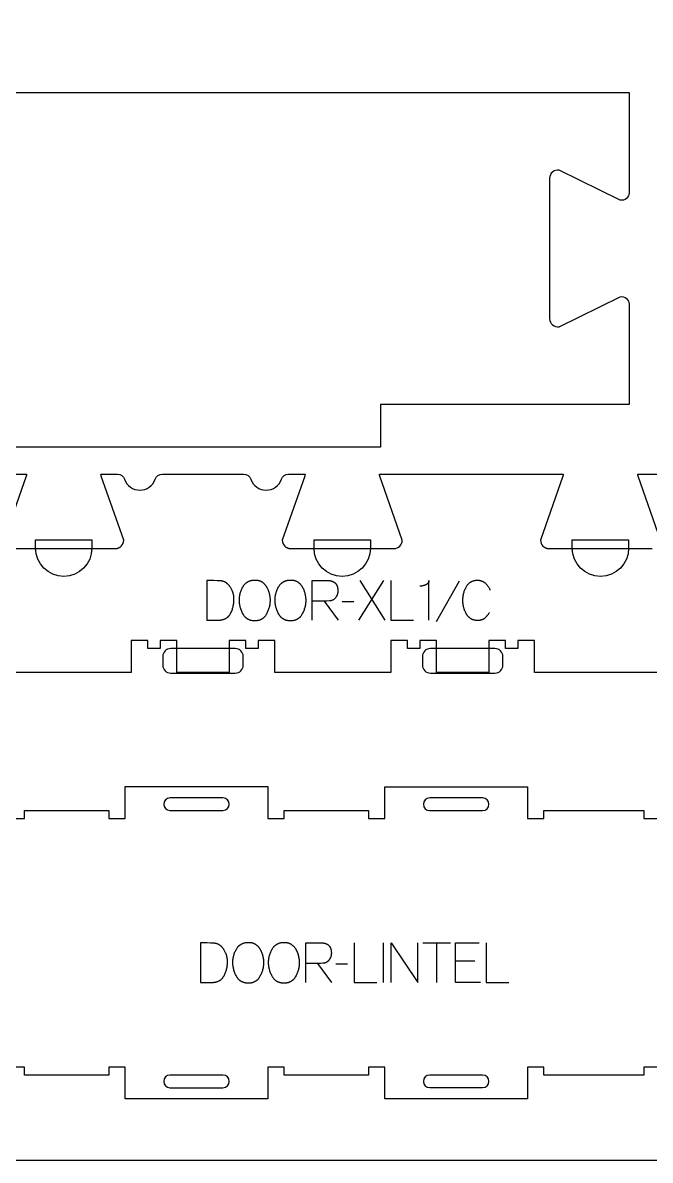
# Model space of a CAD drawing. Extents: x 0 to 4485, y 0 to 8771.
# Drawn here: x 2058 to 2531, y 3763 to 4621 of the extents above; entities that cross this region are included whole.
import ezdxf

# ---------------------------------------------------------------- set-up
doc = ezdxf.new("R2010")
doc.units = 0
for name, color, linetype in [('0_SHEET_SPRUCEPLY_2440X122', 1, 'CONTINUOUS'), ('1_ANYTOOL_1MMDEEP_LABELS_S', 2, 'CONTINUOUS'), ('3_ANYTOOL_CUTTHROUGH_INSID', 4, 'CONTINUOUS'), ('4_ANYTOOL_CUTTHROUGH_OUTSI', 5, 'CONTINUOUS'), ('5_ANYTOOL_HALF_MILL_9MM_IN', 3, 'CONTINUOUS')]:
    doc.layers.add(name, color=color, linetype=linetype)

msp = doc.modelspace()

# ---------------------------------------------------------------- linework, layer by layer
at = {"layer": '0_SHEET_SPRUCEPLY_2440X122'}
msp.add_lwpolyline([(371.7, 4982.59), (371.7, 3762.59), (2811.7, 3762.59), (2811.7, 4982.59)], close=True, dxfattribs=at)
at = {"layer": '1_ANYTOOL_1MMDEEP_LABELS_S', "color": 2}
for points in [[(2196.75, 4199.88), (2196.75, 4169.88), (2205.28, 4169.97), (2205.69, 4169.98), (2206.1, 4170), (2206.49, 4170.03), (2206.88, 4170.07), (2207.26, 4170.12), (2207.63, 4170.17), (2207.99, 4170.24), (2208.35, 4170.32), (2208.7, 4170.4), (2209.04, 4170.5), (2209.37, 4170.6), (2209.7, 4170.72), (2210.01, 4170.84), (2210.17, 4170.9), (2210.32, 4170.97), (2210.47, 4171.04), (2210.62, 4171.12), (2210.77, 4171.19), (2210.92, 4171.27), (2211.06, 4171.35), (2211.2, 4171.43), (2211.34, 4171.51), (2211.48, 4171.6), (2211.62, 4171.69), (2211.75, 4171.78), (2211.88, 4171.87), (2212.01, 4171.97), (2212.14, 4172.07), (2212.26, 4172.17), (2212.39, 4172.27), (2212.51, 4172.38), (2212.63, 4172.49), (2212.75, 4172.6), (2212.86, 4172.71), (2212.98, 4172.82), (2213.09, 4172.94), (2213.2, 4173.06), (2213.31, 4173.18), (2213.42, 4173.31), (2213.52, 4173.43), (2213.62, 4173.56), (2213.72, 4173.69), (2213.82, 4173.83), (2213.92, 4173.96), (2214.01, 4174.1), (2214.2, 4174.39), (2214.37, 4174.68), (2214.54, 4174.98), (2214.85, 4175.6), (2215.15, 4176.23), (2215.43, 4176.86), (2215.68, 4177.49), (2215.92, 4178.14), (2216.13, 4178.78), (2216.33, 4179.44), (2216.5, 4180.1), (2216.65, 4180.76), (2216.78, 4181.43), (2216.9, 4182.11), (2216.99, 4182.79), (2217.06, 4183.47), (2217.11, 4184.17), (2217.14, 4184.87), (2217.15, 4185.57), (2217.14, 4186.17), (2217.11, 4186.76), (2217.06, 4187.34), (2217, 4187.92), (2216.91, 4188.5), (2216.86, 4188.78), (2216.8, 4189.06), (2216.74, 4189.34), (2216.68, 4189.62), (2216.61, 4189.9), (2216.53, 4190.18), (2216.45, 4190.45), (2216.37, 4190.73), (2216.28, 4191), (2216.18, 4191.27), (2216.08, 4191.54), (2215.98, 4191.81), (2215.87, 4192.07), (2215.75, 4192.34), (2215.51, 4192.86), (2215.25, 4193.38), (2214.97, 4193.89), (2214.67, 4194.4), (2214.47, 4194.71), (2214.27, 4195), (2214.07, 4195.29), (2213.87, 4195.57), (2213.66, 4195.84), (2213.45, 4196.1), (2213.23, 4196.35), (2213.02, 4196.59), (2212.79, 4196.82), (2212.57, 4197.04), (2212.34, 4197.26), (2212.11, 4197.46), (2211.87, 4197.66), (2211.63, 4197.84), (2211.39, 4198.02), (2211.15, 4198.19), (2210.9, 4198.34), (2210.65, 4198.49), (2210.39, 4198.63), (2210.13, 4198.76), (2209.87, 4198.88), (2209.6, 4199), (2209.33, 4199.1), (2209.06, 4199.19), (2208.79, 4199.28), (2208.51, 4199.35), (2208.22, 4199.42), (2207.94, 4199.47), (2207.65, 4199.52), (2207.36, 4199.56), (2207.06, 4199.59), (2206.76, 4199.61), (2204.33, 4199.71), (2201.85, 4199.79), (2199.32, 4199.85)], [(2233.22, 4200.23), (2233.6, 4200.22), (2233.96, 4200.2), (2234.32, 4200.18), (2234.67, 4200.14), (2234.84, 4200.11), (2235.01, 4200.08), (2235.18, 4200.05), (2235.35, 4200.02), (2235.51, 4199.98), (2235.68, 4199.94), (2235.84, 4199.9), (2236, 4199.86), (2236.16, 4199.81), (2236.31, 4199.76), (2236.47, 4199.71), (2236.62, 4199.65), (2236.77, 4199.59), (2236.92, 4199.53), (2237.07, 4199.46), (2237.22, 4199.4), (2237.36, 4199.33), (2237.5, 4199.25), (2237.65, 4199.18), (2237.78, 4199.1), (2237.92, 4199.01), (2238.06, 4198.93), (2238.19, 4198.84), (2238.32, 4198.75), (2238.58, 4198.56), (2238.84, 4198.37), (2239.08, 4198.17), (2239.33, 4197.96), (2239.56, 4197.75), (2239.79, 4197.53), (2240.02, 4197.3), (2240.24, 4197.07), (2240.45, 4196.84), (2240.66, 4196.59), (2240.86, 4196.34), (2241.05, 4196.09), (2241.24, 4195.82), (2241.42, 4195.55), (2241.6, 4195.28), (2241.77, 4195), (2241.94, 4194.71), (2242.1, 4194.42), (2242.25, 4194.13), (2242.4, 4193.83), (2242.55, 4193.53), (2242.68, 4193.23), (2242.82, 4192.92), (2242.94, 4192.61), (2243.06, 4192.29), (2243.18, 4191.98), (2243.29, 4191.65), (2243.39, 4191.33), (2243.49, 4191), (2243.58, 4190.66), (2243.66, 4190.33), (2243.75, 4189.98), (2243.89, 4189.3), (2244.02, 4188.63), (2244.12, 4187.96), (2244.21, 4187.3), (2244.28, 4186.64), (2244.33, 4185.99), (2244.36, 4185.35), (2244.37, 4184.71), (2244.36, 4184.08), (2244.32, 4183.44), (2244.27, 4182.8), (2244.19, 4182.16), (2244.1, 4181.53), (2243.98, 4180.89), (2243.84, 4180.25), (2243.68, 4179.61), (2243.49, 4178.98), (2243.29, 4178.34), (2243.06, 4177.7), (2242.81, 4177.06), (2242.54, 4176.43), (2242.25, 4175.79), (2241.94, 4175.15), (2241.6, 4174.51), (2241.43, 4174.2), (2241.24, 4173.9), (2241.06, 4173.6), (2240.86, 4173.32), (2240.66, 4173.04), (2240.45, 4172.78), (2240.24, 4172.53), (2240.02, 4172.28), (2239.91, 4172.16), (2239.79, 4172.05), (2239.68, 4171.93), (2239.56, 4171.82), (2239.44, 4171.72), (2239.32, 4171.61), (2239.2, 4171.51), (2239.08, 4171.41), (2238.96, 4171.31), (2238.83, 4171.21), (2238.7, 4171.12), (2238.57, 4171.03), (2238.44, 4170.94), (2238.31, 4170.85), (2238.18, 4170.77), (2238.04, 4170.69), (2237.9, 4170.61), (2237.76, 4170.53), (2237.62, 4170.46), (2237.48, 4170.39), (2237.34, 4170.32), (2237.19, 4170.26), (2237.05, 4170.19), (2236.9, 4170.13), (2236.75, 4170.07), (2236.6, 4170.02), (2236.45, 4169.96), (2236.29, 4169.91), (2235.98, 4169.82), (2235.66, 4169.73), (2235.33, 4169.66), (2235, 4169.59), (2234.66, 4169.54), (2234.32, 4169.49), (2233.97, 4169.46), (2233.61, 4169.43), (2233.25, 4169.42), (2232.88, 4169.41), (2232.5, 4169.42), (2232.12, 4169.43), (2231.75, 4169.46), (2231.39, 4169.49), (2231.04, 4169.54), (2230.69, 4169.6), (2230.34, 4169.66), (2230.01, 4169.74), (2229.68, 4169.82), (2229.36, 4169.92), (2229.2, 4169.97), (2229.04, 4170.03), (2228.89, 4170.08), (2228.73, 4170.14), (2228.58, 4170.2), (2228.43, 4170.27), (2228.28, 4170.34), (2228.13, 4170.41), (2227.99, 4170.48), (2227.84, 4170.55), (2227.7, 4170.63), (2227.56, 4170.71), (2227.42, 4170.79), (2227.29, 4170.88), (2227.15, 4170.96), (2227.02, 4171.05), (2226.88, 4171.15), (2226.75, 4171.24), (2226.62, 4171.34), (2226.5, 4171.44), (2226.37, 4171.54), (2226.25, 4171.65), (2226.13, 4171.75), (2226.01, 4171.86), (2225.89, 4171.98), (2225.77, 4172.09), (2225.65, 4172.21), (2225.54, 4172.33), (2225.43, 4172.45), (2225.32, 4172.58), (2225.1, 4172.84), (2224.89, 4173.11), (2224.69, 4173.38), (2224.49, 4173.67), (2224.3, 4173.97), (2224.12, 4174.28), (2223.95, 4174.6), (2223.61, 4175.25), (2223.3, 4175.9), (2223.01, 4176.55), (2222.74, 4177.19), (2222.49, 4177.84), (2222.26, 4178.49), (2222.06, 4179.14), (2221.87, 4179.8), (2221.71, 4180.45), (2221.57, 4181.1), (2221.45, 4181.75), (2221.35, 4182.4), (2221.28, 4183.05), (2221.22, 4183.71), (2221.19, 4184.36), (2221.18, 4185.01), (2221.19, 4185.71), (2221.23, 4186.39), (2221.28, 4187.08), (2221.36, 4187.75), (2221.46, 4188.42), (2221.59, 4189.09), (2221.73, 4189.75), (2221.9, 4190.4), (2222.1, 4191.04), (2222.31, 4191.68), (2222.55, 4192.32), (2222.81, 4192.95), (2223.09, 4193.57), (2223.4, 4194.19), (2223.72, 4194.8), (2224.07, 4195.41), (2224.26, 4195.7), (2224.45, 4195.99), (2224.65, 4196.27), (2224.85, 4196.54), (2225.06, 4196.8), (2225.28, 4197.04), (2225.5, 4197.29), (2225.73, 4197.52), (2225.85, 4197.63), (2225.97, 4197.74), (2226.09, 4197.84), (2226.21, 4197.95), (2226.33, 4198.05), (2226.46, 4198.15), (2226.59, 4198.25), (2226.72, 4198.34), (2226.85, 4198.44), (2226.98, 4198.53), (2227.11, 4198.62), (2227.25, 4198.7), (2227.39, 4198.79), (2227.53, 4198.87), (2227.67, 4198.95), (2227.81, 4199.02), (2227.95, 4199.1), (2228.1, 4199.17), (2228.39, 4199.3), (2228.7, 4199.43), (2229, 4199.55), (2229.32, 4199.66), (2229.64, 4199.76), (2229.97, 4199.85), (2230.31, 4199.93), (2230.65, 4200), (2231, 4200.06), (2231.35, 4200.11), (2231.71, 4200.15), (2232.08, 4200.19), (2232.45, 4200.21), (2232.84, 4200.22)], [(2260.18, 4200.23), (2260.55, 4200.22), (2260.92, 4200.2), (2261.27, 4200.18), (2261.62, 4200.14), (2261.8, 4200.11), (2261.97, 4200.08), (2262.14, 4200.05), (2262.3, 4200.02), (2262.47, 4199.98), (2262.63, 4199.94), (2262.8, 4199.9), (2262.96, 4199.86), (2263.11, 4199.81), (2263.27, 4199.76), (2263.43, 4199.71), (2263.58, 4199.65), (2263.73, 4199.59), (2263.88, 4199.53), (2264.03, 4199.46), (2264.17, 4199.4), (2264.32, 4199.33), (2264.46, 4199.25), (2264.6, 4199.18), (2264.74, 4199.1), (2264.88, 4199.01), (2265.01, 4198.93), (2265.15, 4198.84), (2265.28, 4198.75), (2265.54, 4198.56), (2265.79, 4198.37), (2266.04, 4198.17), (2266.28, 4197.96), (2266.52, 4197.75), (2266.75, 4197.53), (2266.97, 4197.3), (2267.19, 4197.07), (2267.41, 4196.84), (2267.61, 4196.59), (2267.81, 4196.34), (2268.01, 4196.09), (2268.2, 4195.82), (2268.38, 4195.55), (2268.56, 4195.28), (2268.73, 4195), (2268.9, 4194.71), (2269.06, 4194.42), (2269.21, 4194.13), (2269.36, 4193.83), (2269.5, 4193.53), (2269.64, 4193.23), (2269.77, 4192.92), (2269.9, 4192.61), (2270.02, 4192.29), (2270.13, 4191.98), (2270.24, 4191.65), (2270.35, 4191.33), (2270.44, 4191), (2270.54, 4190.66), (2270.62, 4190.33), (2270.7, 4189.98), (2270.85, 4189.3), (2270.97, 4188.63), (2271.08, 4187.96), (2271.17, 4187.3), (2271.24, 4186.64), (2271.28, 4185.99), (2271.31, 4185.35), (2271.32, 4184.71), (2271.31, 4184.08), (2271.28, 4183.44), (2271.23, 4182.8), (2271.15, 4182.16), (2271.05, 4181.53), (2270.94, 4180.89), (2270.79, 4180.25), (2270.63, 4179.61), (2270.45, 4178.98), (2270.24, 4178.34), (2270.02, 4177.7), (2269.77, 4177.06), (2269.5, 4176.43), (2269.21, 4175.79), (2268.89, 4175.15), (2268.56, 4174.51), (2268.38, 4174.2), (2268.2, 4173.9), (2268.01, 4173.6), (2267.82, 4173.32), (2267.62, 4173.04), (2267.41, 4172.78), (2267.2, 4172.53), (2266.98, 4172.28), (2266.87, 4172.16), (2266.75, 4172.05), (2266.64, 4171.93), (2266.52, 4171.82), (2266.4, 4171.72), (2266.28, 4171.61), (2266.16, 4171.51), (2266.04, 4171.41), (2265.91, 4171.31), (2265.79, 4171.21), (2265.66, 4171.12), (2265.53, 4171.03), (2265.4, 4170.94), (2265.27, 4170.85), (2265.13, 4170.77), (2265, 4170.69), (2264.86, 4170.61), (2264.72, 4170.53), (2264.58, 4170.46), (2264.44, 4170.39), (2264.3, 4170.32), (2264.15, 4170.26), (2264, 4170.19), (2263.86, 4170.13), (2263.71, 4170.07), (2263.56, 4170.02), (2263.4, 4169.96), (2263.25, 4169.91), (2262.94, 4169.82), (2262.62, 4169.73), (2262.29, 4169.66), (2261.96, 4169.59), (2261.62, 4169.54), (2261.28, 4169.49), (2260.93, 4169.46), (2260.57, 4169.43), (2260.21, 4169.42), (2259.84, 4169.41), (2259.46, 4169.42), (2259.08, 4169.43), (2258.71, 4169.46), (2258.35, 4169.49), (2257.99, 4169.54), (2257.64, 4169.6), (2257.3, 4169.66), (2256.97, 4169.74), (2256.64, 4169.82), (2256.31, 4169.92), (2256.15, 4169.97), (2256, 4170.03), (2255.84, 4170.08), (2255.69, 4170.14), (2255.54, 4170.2), (2255.39, 4170.27), (2255.24, 4170.34), (2255.09, 4170.41), (2254.94, 4170.48), (2254.8, 4170.55), (2254.66, 4170.63), (2254.52, 4170.71), (2254.38, 4170.79), (2254.24, 4170.88), (2254.11, 4170.96), (2253.97, 4171.05), (2253.84, 4171.15), (2253.71, 4171.24), (2253.58, 4171.34), (2253.45, 4171.44), (2253.33, 4171.54), (2253.21, 4171.65), (2253.08, 4171.75), (2252.96, 4171.86), (2252.84, 4171.98), (2252.73, 4172.09), (2252.61, 4172.21), (2252.5, 4172.33), (2252.39, 4172.45), (2252.27, 4172.58), (2252.06, 4172.84), (2251.85, 4173.11), (2251.65, 4173.38), (2251.45, 4173.67), (2251.26, 4173.97), (2251.08, 4174.28), (2250.9, 4174.6), (2250.57, 4175.25), (2250.25, 4175.9), (2249.96, 4176.55), (2249.69, 4177.19), (2249.44, 4177.84), (2249.22, 4178.49), (2249.01, 4179.14), (2248.83, 4179.8), (2248.67, 4180.45), (2248.53, 4181.1), (2248.41, 4181.75), (2248.31, 4182.4), (2248.24, 4183.05), (2248.18, 4183.71), (2248.15, 4184.36), (2248.14, 4185.01), (2248.15, 4185.71), (2248.18, 4186.39), (2248.24, 4187.08), (2248.32, 4187.75), (2248.42, 4188.42), (2248.54, 4189.09), (2248.69, 4189.75), (2248.86, 4190.4), (2249.05, 4191.04), (2249.27, 4191.68), (2249.51, 4192.32), (2249.77, 4192.95), (2250.05, 4193.57), (2250.35, 4194.19), (2250.68, 4194.8), (2251.03, 4195.41), (2251.21, 4195.7), (2251.41, 4195.99), (2251.6, 4196.27), (2251.81, 4196.54), (2252.02, 4196.8), (2252.23, 4197.04), (2252.46, 4197.29), (2252.69, 4197.52), (2252.81, 4197.63), (2252.92, 4197.74), (2253.05, 4197.84), (2253.17, 4197.95), (2253.29, 4198.05), (2253.42, 4198.15), (2253.54, 4198.25), (2253.67, 4198.34), (2253.8, 4198.44), (2253.94, 4198.53), (2254.07, 4198.62), (2254.21, 4198.7), (2254.34, 4198.79), (2254.48, 4198.87), (2254.62, 4198.95), (2254.76, 4199.02), (2254.91, 4199.1), (2255.05, 4199.17), (2255.35, 4199.3), (2255.65, 4199.43), (2255.96, 4199.55), (2256.28, 4199.66), (2256.6, 4199.76), (2256.93, 4199.85), (2257.26, 4199.93), (2257.6, 4200), (2257.95, 4200.06), (2258.31, 4200.11), (2258.67, 4200.15), (2259.04, 4200.19), (2259.41, 4200.21), (2259.79, 4200.22)], [(2191.84, 3926.6), (2191.84, 3896.6), (2200.37, 3896.69), (2200.78, 3896.7), (2201.19, 3896.72), (2201.58, 3896.75), (2201.97, 3896.79), (2202.35, 3896.83), (2202.72, 3896.89), (2203.09, 3896.96), (2203.44, 3897.03), (2203.79, 3897.12), (2204.13, 3897.21), (2204.46, 3897.32), (2204.79, 3897.43), (2205.11, 3897.56), (2205.26, 3897.62), (2205.41, 3897.69), (2205.57, 3897.76), (2205.72, 3897.83), (2205.86, 3897.91), (2206.01, 3897.98), (2206.15, 3898.06), (2206.29, 3898.15), (2206.43, 3898.23), (2206.57, 3898.32), (2206.71, 3898.41), (2206.84, 3898.5), (2206.97, 3898.59), (2207.1, 3898.69), (2207.23, 3898.79), (2207.36, 3898.89), (2207.48, 3898.99), (2207.6, 3899.09), (2207.72, 3899.2), (2207.84, 3899.31), (2207.96, 3899.43), (2208.07, 3899.54), (2208.18, 3899.66), (2208.29, 3899.78), (2208.4, 3899.9), (2208.51, 3900.02), (2208.61, 3900.15), (2208.71, 3900.28), (2208.82, 3900.41), (2208.91, 3900.55), (2209.01, 3900.68), (2209.1, 3900.82), (2209.29, 3901.11), (2209.46, 3901.4), (2209.63, 3901.7), (2209.95, 3902.32), (2210.24, 3902.95), (2210.52, 3903.58), (2210.77, 3904.21), (2211.01, 3904.85), (2211.22, 3905.5), (2211.42, 3906.15), (2211.59, 3906.81), (2211.74, 3907.48), (2211.88, 3908.15), (2211.99, 3908.82), (2212.08, 3909.51), (2212.15, 3910.19), (2212.2, 3910.89), (2212.23, 3911.58), (2212.24, 3912.29), (2212.23, 3912.89), (2212.21, 3913.48), (2212.16, 3914.06), (2212.09, 3914.64), (2212, 3915.21), (2211.95, 3915.5), (2211.89, 3915.78), (2211.83, 3916.06), (2211.77, 3916.34), (2211.7, 3916.62), (2211.62, 3916.9), (2211.54, 3917.17), (2211.46, 3917.44), (2211.37, 3917.72), (2211.27, 3917.99), (2211.17, 3918.26), (2211.07, 3918.52), (2210.96, 3918.79), (2210.85, 3919.05), (2210.6, 3919.58), (2210.34, 3920.1), (2210.06, 3920.61), (2209.76, 3921.12), (2209.56, 3921.42), (2209.37, 3921.72), (2209.16, 3922.01), (2208.96, 3922.29), (2208.75, 3922.55), (2208.54, 3922.81), (2208.33, 3923.07), (2208.11, 3923.31), (2207.89, 3923.54), (2207.66, 3923.76), (2207.43, 3923.97), (2207.2, 3924.18), (2206.96, 3924.37), (2206.73, 3924.56), (2206.48, 3924.74), (2206.24, 3924.9), (2205.99, 3925.06), (2205.74, 3925.21), (2205.48, 3925.35), (2205.22, 3925.48), (2204.96, 3925.6), (2204.7, 3925.71), (2204.43, 3925.82), (2204.15, 3925.91), (2203.88, 3925.99), (2203.6, 3926.07), (2203.32, 3926.13), (2203.03, 3926.19), (2202.74, 3926.24), (2202.45, 3926.28), (2202.15, 3926.3), (2201.85, 3926.32), (2199.42, 3926.43), (2196.94, 3926.51), (2194.41, 3926.57)], [(2228.32, 3926.95), (2228.69, 3926.94), (2229.05, 3926.92), (2229.41, 3926.89), (2229.76, 3926.85), (2229.93, 3926.83), (2230.1, 3926.8), (2230.27, 3926.77), (2230.44, 3926.74), (2230.6, 3926.7), (2230.77, 3926.66), (2230.93, 3926.62), (2231.09, 3926.58), (2231.25, 3926.53), (2231.41, 3926.48), (2231.56, 3926.42), (2231.71, 3926.37), (2231.87, 3926.31), (2232.02, 3926.25), (2232.16, 3926.18), (2232.31, 3926.11), (2232.45, 3926.04), (2232.6, 3925.97), (2232.74, 3925.89), (2232.88, 3925.81), (2233.01, 3925.73), (2233.15, 3925.65), (2233.28, 3925.56), (2233.42, 3925.47), (2233.68, 3925.28), (2233.93, 3925.08), (2234.18, 3924.88), (2234.42, 3924.68), (2234.65, 3924.47), (2234.89, 3924.25), (2235.11, 3924.02), (2235.33, 3923.79), (2235.54, 3923.55), (2235.75, 3923.31), (2235.95, 3923.06), (2236.14, 3922.8), (2236.33, 3922.54), (2236.52, 3922.27), (2236.69, 3922), (2236.87, 3921.72), (2237.03, 3921.43), (2237.19, 3921.14), (2237.35, 3920.85), (2237.5, 3920.55), (2237.64, 3920.25), (2237.78, 3919.95), (2237.91, 3919.64), (2238.03, 3919.33), (2238.15, 3919.01), (2238.27, 3918.69), (2238.38, 3918.37), (2238.48, 3918.04), (2238.58, 3917.71), (2238.67, 3917.38), (2238.76, 3917.04), (2238.84, 3916.7), (2238.98, 3916.02), (2239.11, 3915.34), (2239.22, 3914.68), (2239.3, 3914.01), (2239.37, 3913.36), (2239.42, 3912.71), (2239.45, 3912.07), (2239.46, 3911.43), (2239.45, 3910.79), (2239.42, 3910.16), (2239.36, 3909.52), (2239.29, 3908.88), (2239.19, 3908.24), (2239.07, 3907.61), (2238.93, 3906.97), (2238.77, 3906.33), (2238.58, 3905.69), (2238.38, 3905.06), (2238.15, 3904.42), (2237.9, 3903.78), (2237.63, 3903.14), (2237.34, 3902.51), (2237.03, 3901.87), (2236.69, 3901.23), (2236.52, 3900.92), (2236.34, 3900.61), (2236.15, 3900.32), (2235.95, 3900.04), (2235.75, 3899.76), (2235.55, 3899.5), (2235.33, 3899.24), (2235.11, 3899), (2235, 3898.88), (2234.89, 3898.77), (2234.77, 3898.65), (2234.65, 3898.54), (2234.54, 3898.43), (2234.42, 3898.33), (2234.3, 3898.22), (2234.17, 3898.12), (2234.05, 3898.02), (2233.92, 3897.93), (2233.79, 3897.84), (2233.66, 3897.74), (2233.53, 3897.66), (2233.4, 3897.57), (2233.27, 3897.49), (2233.13, 3897.41), (2232.99, 3897.33), (2232.86, 3897.25), (2232.72, 3897.18), (2232.57, 3897.11), (2232.43, 3897.04), (2232.29, 3896.97), (2232.14, 3896.91), (2231.99, 3896.85), (2231.84, 3896.79), (2231.69, 3896.73), (2231.54, 3896.68), (2231.38, 3896.63), (2231.07, 3896.53), (2230.75, 3896.45), (2230.43, 3896.37), (2230.09, 3896.31), (2229.76, 3896.26), (2229.41, 3896.21), (2229.06, 3896.18), (2228.7, 3896.15), (2228.34, 3896.14), (2227.97, 3896.13), (2227.59, 3896.14), (2227.21, 3896.15), (2226.85, 3896.18), (2226.48, 3896.21), (2226.13, 3896.26), (2225.78, 3896.31), (2225.44, 3896.38), (2225.1, 3896.46), (2224.77, 3896.54), (2224.45, 3896.64), (2224.29, 3896.69), (2224.13, 3896.74), (2223.98, 3896.8), (2223.82, 3896.86), (2223.67, 3896.92), (2223.52, 3896.99), (2223.37, 3897.05), (2223.22, 3897.12), (2223.08, 3897.2), (2222.94, 3897.27), (2222.79, 3897.35), (2222.65, 3897.43), (2222.51, 3897.51), (2222.38, 3897.59), (2222.24, 3897.68), (2222.11, 3897.77), (2221.98, 3897.86), (2221.85, 3897.96), (2221.72, 3898.06), (2221.59, 3898.16), (2221.46, 3898.26), (2221.34, 3898.36), (2221.22, 3898.47), (2221.1, 3898.58), (2220.98, 3898.69), (2220.86, 3898.81), (2220.75, 3898.93), (2220.63, 3899.05), (2220.52, 3899.17), (2220.41, 3899.3), (2220.19, 3899.55), (2219.98, 3899.82), (2219.78, 3900.1), (2219.59, 3900.39), (2219.4, 3900.69), (2219.21, 3901), (2219.04, 3901.32), (2218.7, 3901.97), (2218.39, 3902.61), (2218.1, 3903.26), (2217.83, 3903.91), (2217.58, 3904.56), (2217.35, 3905.21), (2217.15, 3905.86), (2216.96, 3906.51), (2216.8, 3907.16), (2216.66, 3907.82), (2216.54, 3908.47), (2216.45, 3909.12), (2216.37, 3909.77), (2216.32, 3910.42), (2216.28, 3911.08), (2216.27, 3911.73), (2216.28, 3912.42), (2216.32, 3913.11), (2216.37, 3913.79), (2216.45, 3914.47), (2216.56, 3915.14), (2216.68, 3915.8), (2216.83, 3916.46), (2217, 3917.11), (2217.19, 3917.76), (2217.4, 3918.4), (2217.64, 3919.04), (2217.9, 3919.67), (2218.18, 3920.29), (2218.49, 3920.91), (2218.82, 3921.52), (2219.17, 3922.12), (2219.35, 3922.42), (2219.54, 3922.71), (2219.74, 3922.99), (2219.94, 3923.25), (2220.15, 3923.51), (2220.37, 3923.76), (2220.59, 3924), (2220.82, 3924.23), (2220.94, 3924.35), (2221.06, 3924.45), (2221.18, 3924.56), (2221.3, 3924.67), (2221.43, 3924.77), (2221.55, 3924.87), (2221.68, 3924.97), (2221.81, 3925.06), (2221.94, 3925.15), (2222.07, 3925.25), (2222.21, 3925.33), (2222.34, 3925.42), (2222.48, 3925.5), (2222.62, 3925.58), (2222.76, 3925.66), (2222.9, 3925.74), (2223.04, 3925.81), (2223.19, 3925.89), (2223.48, 3926.02), (2223.79, 3926.15), (2224.1, 3926.27), (2224.41, 3926.38), (2224.73, 3926.47), (2225.06, 3926.56), (2225.4, 3926.64), (2225.74, 3926.71), (2226.09, 3926.78), (2226.44, 3926.83), (2226.8, 3926.87), (2227.17, 3926.9), (2227.55, 3926.93), (2227.93, 3926.94)], [(2255.27, 3926.95), (2255.64, 3926.94), (2256.01, 3926.92), (2256.37, 3926.89), (2256.72, 3926.85), (2256.89, 3926.83), (2257.06, 3926.8), (2257.23, 3926.77), (2257.4, 3926.74), (2257.56, 3926.7), (2257.73, 3926.66), (2257.89, 3926.62), (2258.05, 3926.58), (2258.21, 3926.53), (2258.36, 3926.48), (2258.52, 3926.42), (2258.67, 3926.37), (2258.82, 3926.31), (2258.97, 3926.25), (2259.12, 3926.18), (2259.27, 3926.11), (2259.41, 3926.04), (2259.55, 3925.97), (2259.69, 3925.89), (2259.83, 3925.81), (2259.97, 3925.73), (2260.11, 3925.65), (2260.24, 3925.56), (2260.37, 3925.47), (2260.63, 3925.28), (2260.89, 3925.08), (2261.13, 3924.88), (2261.38, 3924.68), (2261.61, 3924.47), (2261.84, 3924.25), (2262.07, 3924.02), (2262.29, 3923.79), (2262.5, 3923.55), (2262.7, 3923.31), (2262.91, 3923.06), (2263.1, 3922.8), (2263.29, 3922.54), (2263.47, 3922.27), (2263.65, 3922), (2263.82, 3921.72), (2263.99, 3921.43), (2264.15, 3921.14), (2264.3, 3920.85), (2264.45, 3920.55), (2264.6, 3920.25), (2264.73, 3919.95), (2264.86, 3919.64), (2264.99, 3919.33), (2265.11, 3919.01), (2265.23, 3918.69), (2265.33, 3918.37), (2265.44, 3918.04), (2265.54, 3917.71), (2265.63, 3917.38), (2265.71, 3917.04), (2265.79, 3916.7), (2265.94, 3916.02), (2266.07, 3915.34), (2266.17, 3914.68), (2266.26, 3914.01), (2266.33, 3913.36), (2266.38, 3912.71), (2266.41, 3912.07), (2266.42, 3911.43), (2266.4, 3910.79), (2266.37, 3910.16), (2266.32, 3909.52), (2266.24, 3908.88), (2266.15, 3908.24), (2266.03, 3907.61), (2265.89, 3906.97), (2265.72, 3906.33), (2265.54, 3905.69), (2265.34, 3905.06), (2265.11, 3904.42), (2264.86, 3903.78), (2264.59, 3903.14), (2264.3, 3902.51), (2263.99, 3901.87), (2263.65, 3901.23), (2263.48, 3900.92), (2263.29, 3900.61), (2263.11, 3900.32), (2262.91, 3900.04), (2262.71, 3899.76), (2262.5, 3899.5), (2262.29, 3899.24), (2262.07, 3899), (2261.96, 3898.88), (2261.84, 3898.77), (2261.73, 3898.65), (2261.61, 3898.54), (2261.49, 3898.43), (2261.37, 3898.33), (2261.25, 3898.22), (2261.13, 3898.12), (2261, 3898.02), (2260.88, 3897.93), (2260.75, 3897.84), (2260.62, 3897.74), (2260.49, 3897.66), (2260.36, 3897.57), (2260.22, 3897.49), (2260.09, 3897.41), (2259.95, 3897.33), (2259.81, 3897.25), (2259.67, 3897.18), (2259.53, 3897.11), (2259.39, 3897.04), (2259.24, 3896.97), (2259.1, 3896.91), (2258.95, 3896.85), (2258.8, 3896.79), (2258.65, 3896.73), (2258.5, 3896.68), (2258.34, 3896.63), (2258.03, 3896.53), (2257.71, 3896.45), (2257.38, 3896.37), (2257.05, 3896.31), (2256.71, 3896.26), (2256.37, 3896.21), (2256.02, 3896.18), (2255.66, 3896.15), (2255.3, 3896.14), (2254.93, 3896.13), (2254.55, 3896.14), (2254.17, 3896.15), (2253.8, 3896.18), (2253.44, 3896.21), (2253.08, 3896.26), (2252.74, 3896.31), (2252.39, 3896.38), (2252.06, 3896.46), (2251.73, 3896.54), (2251.41, 3896.64), (2251.25, 3896.69), (2251.09, 3896.74), (2250.93, 3896.8), (2250.78, 3896.86), (2250.63, 3896.92), (2250.48, 3896.99), (2250.33, 3897.05), (2250.18, 3897.12), (2250.04, 3897.2), (2249.89, 3897.27), (2249.75, 3897.35), (2249.61, 3897.43), (2249.47, 3897.51), (2249.33, 3897.59), (2249.2, 3897.68), (2249.07, 3897.77), (2248.93, 3897.86), (2248.8, 3897.96), (2248.67, 3898.06), (2248.55, 3898.16), (2248.42, 3898.26), (2248.3, 3898.36), (2248.18, 3898.47), (2248.05, 3898.58), (2247.94, 3898.69), (2247.82, 3898.81), (2247.7, 3898.93), (2247.59, 3899.05), (2247.48, 3899.17), (2247.37, 3899.3), (2247.15, 3899.55), (2246.94, 3899.82), (2246.74, 3900.1), (2246.54, 3900.39), (2246.35, 3900.69), (2246.17, 3901), (2245.99, 3901.32), (2245.66, 3901.97), (2245.35, 3902.61), (2245.05, 3903.26), (2244.78, 3903.91), (2244.54, 3904.56), (2244.31, 3905.21), (2244.1, 3905.86), (2243.92, 3906.51), (2243.76, 3907.16), (2243.62, 3907.82), (2243.5, 3908.47), (2243.4, 3909.12), (2243.33, 3909.77), (2243.27, 3910.42), (2243.24, 3911.08), (2243.23, 3911.73), (2243.24, 3912.42), (2243.28, 3913.11), (2243.33, 3913.79), (2243.41, 3914.47), (2243.51, 3915.14), (2243.64, 3915.8), (2243.78, 3916.46), (2243.95, 3917.11), (2244.15, 3917.76), (2244.36, 3918.4), (2244.6, 3919.04), (2244.86, 3919.67), (2245.14, 3920.29), (2245.44, 3920.91), (2245.77, 3921.52), (2246.12, 3922.12), (2246.31, 3922.42), (2246.5, 3922.71), (2246.69, 3922.99), (2246.9, 3923.25), (2247.11, 3923.51), (2247.33, 3923.76), (2247.55, 3924), (2247.78, 3924.23), (2247.9, 3924.35), (2248.02, 3924.45), (2248.14, 3924.56), (2248.26, 3924.67), (2248.38, 3924.77), (2248.51, 3924.87), (2248.64, 3924.97), (2248.77, 3925.06), (2248.9, 3925.15), (2249.03, 3925.25), (2249.16, 3925.33), (2249.3, 3925.42), (2249.44, 3925.5), (2249.57, 3925.58), (2249.71, 3925.66), (2249.86, 3925.74), (2250, 3925.81), (2250.15, 3925.89), (2250.44, 3926.02), (2250.74, 3926.15), (2251.05, 3926.27), (2251.37, 3926.38), (2251.69, 3926.47), (2252.02, 3926.56), (2252.35, 3926.64), (2252.7, 3926.71), (2253.04, 3926.78), (2253.4, 3926.83), (2253.76, 3926.87), (2254.13, 3926.9), (2254.5, 3926.93), (2254.89, 3926.94)]]:
    msp.add_lwpolyline(points, close=True, dxfattribs=at)
for points in [[(2276.21, 4169.88), (2276.21, 4199.88), (2287.57, 4199.88), (2288.06, 4199.88), (2288.53, 4199.85), (2288.76, 4199.84), (2288.99, 4199.82), (2289.21, 4199.79), (2289.43, 4199.76), (2289.65, 4199.73), (2289.86, 4199.69), (2290.07, 4199.65), (2290.28, 4199.61), (2290.48, 4199.56), (2290.67, 4199.51), (2290.87, 4199.45), (2291.05, 4199.39), (2291.24, 4199.33), (2291.42, 4199.26), (2291.6, 4199.19), (2291.77, 4199.12), (2291.94, 4199.04), (2292.11, 4198.96), (2292.27, 4198.87), (2292.42, 4198.78), (2292.58, 4198.69), (2292.73, 4198.59), (2292.87, 4198.49), (2293.02, 4198.38), (2293.15, 4198.27), (2293.29, 4198.16), (2293.42, 4198.04), (2293.55, 4197.92), (2293.67, 4197.8), (2293.79, 4197.67), (2293.9, 4197.54), (2294.01, 4197.4), (2294.12, 4197.26), (2294.22, 4197.12), (2294.32, 4196.97), (2294.42, 4196.82), (2294.51, 4196.67), (2294.6, 4196.51), (2294.68, 4196.34), (2294.76, 4196.18), (2294.84, 4196.01), (2294.91, 4195.83), (2294.98, 4195.66), (2295.04, 4195.47), (2295.1, 4195.29), (2295.16, 4195.1), (2295.21, 4194.9), (2295.26, 4194.71), (2295.3, 4194.51), (2295.34, 4194.3), (2295.38, 4194.09), (2295.41, 4193.88), (2295.44, 4193.66), (2295.47, 4193.44), (2295.49, 4193.22), (2295.51, 4192.99), (2295.53, 4192.52), (2295.54, 4192.04), (2295.54, 4191.87), (2295.53, 4191.69), (2295.52, 4191.52), (2295.51, 4191.34), (2295.49, 4191.17), (2295.48, 4191), (2295.45, 4190.83), (2295.43, 4190.66), (2295.4, 4190.49), (2295.36, 4190.32), (2295.33, 4190.15), (2295.29, 4189.99), (2295.24, 4189.82), (2295.2, 4189.66), (2295.15, 4189.49), (2295.09, 4189.33), (2295.04, 4189.17), (2294.98, 4189.01), (2294.91, 4188.85), (2294.84, 4188.69), (2294.77, 4188.53), (2294.7, 4188.38), (2294.62, 4188.22), (2294.54, 4188.06), (2294.45, 4187.91), (2294.36, 4187.76), (2294.27, 4187.6), (2294.18, 4187.45), (2294.08, 4187.3), (2293.97, 4187.15), (2293.87, 4187), (2293.76, 4186.86), (2293.65, 4186.71), (2293.53, 4186.57), (2293.42, 4186.43), (2293.3, 4186.3), (2293.17, 4186.18), (2293.05, 4186.05), (2292.92, 4185.93), (2292.79, 4185.82), (2292.66, 4185.71), (2292.53, 4185.61), (2292.39, 4185.5), (2292.25, 4185.41), (2292.11, 4185.32), (2291.97, 4185.23), (2291.82, 4185.15), (2291.68, 4185.07), (2291.53, 4184.99), (2291.37, 4184.92), (2291.22, 4184.86), (2291.06, 4184.8), (2290.9, 4184.74), (2290.74, 4184.69), (2290.57, 4184.64), (2290.4, 4184.6), (2290.23, 4184.56), (2290.06, 4184.53), (2289.89, 4184.5), (2289.71, 4184.47), (2289.53, 4184.45), (2289.35, 4184.43), (2289.17, 4184.42), (2287.25, 4184.35), (2285.21, 4184.33), (2276.25, 4184.33)], [(2330, 4199.88), (2311.1, 4169.88)], [(2331.24, 4169.88), (2312.3, 4199.88)], [(2335.52, 4199.88), (2335.52, 4169.88), (2352.62, 4169.88)], [(2364.32, 4169.88), (2364.32, 4199.93), (2364.3, 4199.78), (2364.28, 4199.63), (2364.25, 4199.48), (2364.22, 4199.34), (2364.18, 4199.2), (2364.14, 4199.06), (2364.1, 4198.93), (2364.05, 4198.8), (2364, 4198.67), (2363.94, 4198.55), (2363.91, 4198.48), (2363.88, 4198.42), (2363.85, 4198.36), (2363.82, 4198.3), (2363.78, 4198.24), (2363.75, 4198.19), (2363.71, 4198.13), (2363.68, 4198.07), (2363.64, 4198.02), (2363.6, 4197.96), (2363.56, 4197.91), (2363.52, 4197.85), (2363.48, 4197.8), (2363.44, 4197.75), (2363.39, 4197.7), (2363.35, 4197.65), (2363.3, 4197.6), (2363.26, 4197.55), (2363.21, 4197.5), (2363.16, 4197.45), (2363.11, 4197.4), (2363.06, 4197.36), (2362.96, 4197.27), (2362.85, 4197.18), (2362.74, 4197.1), (2362.63, 4197.01), (2362.51, 4196.93), (2362.38, 4196.86), (2362.26, 4196.78), (2362.13, 4196.71), (2361.99, 4196.65), (2361.85, 4196.58), (2361.71, 4196.52), (2361.42, 4196.4), (2361.13, 4196.29), (2360.85, 4196.19), (2360.57, 4196.1), (2360.29, 4196.01), (2360.01, 4195.93), (2359.73, 4195.86), (2359.46, 4195.8), (2359.19, 4195.74), (2358.92, 4195.69), (2358.65, 4195.65), (2358.38, 4195.62), (2358.12, 4195.59), (2357.86, 4195.57), (2357.6, 4195.56), (2357.34, 4195.56)], [(2387.04, 4199.41), (2369.85, 4168.64)], [(2410.65, 4192.38), (2410.49, 4192.79), (2410.32, 4193.18), (2410.14, 4193.57), (2409.95, 4193.94), (2409.75, 4194.31), (2409.54, 4194.67), (2409.32, 4195.02), (2409.09, 4195.36), (2408.85, 4195.69), (2408.6, 4196.01), (2408.35, 4196.33), (2408.08, 4196.63), (2407.8, 4196.93), (2407.51, 4197.22), (2407.21, 4197.49), (2406.9, 4197.76), (2406.74, 4197.89), (2406.58, 4198.02), (2406.42, 4198.14), (2406.26, 4198.26), (2406.09, 4198.37), (2405.92, 4198.48), (2405.75, 4198.59), (2405.58, 4198.69), (2405.41, 4198.79), (2405.23, 4198.88), (2405.05, 4198.97), (2404.87, 4199.06), (2404.68, 4199.14), (2404.5, 4199.21), (2404.31, 4199.29), (2404.12, 4199.35), (2403.93, 4199.42), (2403.74, 4199.48), (2403.54, 4199.53), (2403.34, 4199.59), (2403.14, 4199.63), (2402.94, 4199.68), (2402.73, 4199.72), (2402.53, 4199.75), (2402.32, 4199.78), (2402.11, 4199.81), (2401.89, 4199.83), (2401.68, 4199.85), (2401.46, 4199.87), (2401.24, 4199.88), (2401.02, 4199.88), (2400.8, 4199.88), (2400.45, 4199.88), (2400.11, 4199.87), (2399.78, 4199.84), (2399.46, 4199.81), (2399.13, 4199.77), (2398.82, 4199.72), (2398.51, 4199.66), (2398.2, 4199.59), (2397.9, 4199.51), (2397.61, 4199.43), (2397.32, 4199.33), (2397.03, 4199.23), (2396.75, 4199.11), (2396.61, 4199.05), (2396.48, 4198.99), (2396.34, 4198.92), (2396.21, 4198.85), (2396.08, 4198.78), (2395.95, 4198.71), (2395.82, 4198.64), (2395.69, 4198.56), (2395.56, 4198.48), (2395.44, 4198.4), (2395.31, 4198.32), (2395.19, 4198.23), (2395.07, 4198.14), (2394.95, 4198.05), (2394.71, 4197.86), (2394.48, 4197.67), (2394.25, 4197.46), (2394.03, 4197.25), (2393.82, 4197.02), (2393.61, 4196.79), (2393.4, 4196.54), (2393.2, 4196.29), (2393.01, 4196.03), (2392.82, 4195.76), (2392.64, 4195.48), (2392.46, 4195.19), (2392.12, 4194.6), (2391.8, 4194), (2391.51, 4193.4), (2391.23, 4192.79), (2390.98, 4192.17), (2390.75, 4191.54), (2390.54, 4190.91), (2390.35, 4190.27), (2390.19, 4189.62), (2390.05, 4188.97), (2389.93, 4188.3), (2389.83, 4187.63), (2389.75, 4186.96), (2389.7, 4186.27), (2389.66, 4185.58), (2389.65, 4184.88), (2389.66, 4184.19), (2389.7, 4183.5), (2389.75, 4182.81), (2389.83, 4182.14), (2389.93, 4181.47), (2390.05, 4180.8), (2390.2, 4180.15), (2390.28, 4179.82), (2390.36, 4179.5), (2390.46, 4179.18), (2390.55, 4178.86), (2390.66, 4178.54), (2390.77, 4178.23), (2390.88, 4177.91), (2391, 4177.6), (2391.26, 4176.98), (2391.53, 4176.37), (2391.83, 4175.77), (2392.16, 4175.17), (2392.5, 4174.58), (2392.68, 4174.29), (2392.87, 4174.01), (2393.06, 4173.74), (2393.26, 4173.48), (2393.46, 4173.23), (2393.67, 4172.98), (2393.89, 4172.75), (2394.11, 4172.52), (2394.34, 4172.31), (2394.57, 4172.1), (2394.81, 4171.91), (2394.93, 4171.81), (2395.05, 4171.72), (2395.18, 4171.63), (2395.3, 4171.54), (2395.43, 4171.45), (2395.56, 4171.37), (2395.69, 4171.29), (2395.82, 4171.21), (2395.95, 4171.13), (2396.09, 4171.06), (2396.22, 4170.99), (2396.36, 4170.92), (2396.64, 4170.78), (2396.92, 4170.66), (2397.21, 4170.54), (2397.51, 4170.44), (2397.81, 4170.34), (2398.12, 4170.26), (2398.43, 4170.18), (2398.75, 4170.11), (2399.07, 4170.05), (2399.4, 4170), (2399.74, 4169.96), (2400.08, 4169.93), (2400.43, 4169.9), (2400.78, 4169.89), (2401.14, 4169.88), (2401.52, 4169.89), (2401.89, 4169.91), (2402.08, 4169.92), (2402.26, 4169.94), (2402.44, 4169.96), (2402.62, 4169.99), (2402.8, 4170.01), (2402.97, 4170.04), (2403.15, 4170.08), (2403.32, 4170.11), (2403.49, 4170.15), (2403.66, 4170.2), (2403.82, 4170.24), (2403.99, 4170.29), (2404.15, 4170.34), (2404.31, 4170.4), (2404.47, 4170.46), (2404.63, 4170.52), (2404.78, 4170.59), (2404.94, 4170.65), (2405.09, 4170.73), (2405.24, 4170.8), (2405.38, 4170.88), (2405.53, 4170.96), (2405.67, 4171.04), (2405.82, 4171.13), (2405.96, 4171.22), (2406.1, 4171.32), (2406.23, 4171.41), (2406.37, 4171.51), (2406.63, 4171.72), (2406.89, 4171.94), (2407.15, 4172.16), (2407.4, 4172.39), (2407.64, 4172.62), (2407.88, 4172.87), (2408.11, 4173.12), (2408.34, 4173.38), (2408.56, 4173.64), (2408.78, 4173.92), (2408.99, 4174.2), (2409.2, 4174.49), (2409.4, 4174.78), (2409.59, 4175.09), (2409.78, 4175.4), (2409.97, 4175.71)], [(2285.21, 4184.33), (2295.67, 4169.84)], [(2307.67, 4183.77), (2298.88, 4183.68)], [(2271.3, 3896.6), (2271.3, 3926.6), (2282.66, 3926.6), (2283.15, 3926.59), (2283.62, 3926.57), (2283.86, 3926.55), (2284.08, 3926.53), (2284.31, 3926.51), (2284.53, 3926.48), (2284.74, 3926.45), (2284.95, 3926.41), (2285.16, 3926.37), (2285.37, 3926.33), (2285.57, 3926.28), (2285.76, 3926.23), (2285.96, 3926.17), (2286.15, 3926.11), (2286.33, 3926.05), (2286.51, 3925.98), (2286.69, 3925.91), (2286.86, 3925.84), (2287.03, 3925.76), (2287.2, 3925.68), (2287.36, 3925.59), (2287.52, 3925.5), (2287.67, 3925.41), (2287.82, 3925.31), (2287.97, 3925.21), (2288.11, 3925.1), (2288.25, 3924.99), (2288.38, 3924.88), (2288.51, 3924.76), (2288.64, 3924.64), (2288.76, 3924.52), (2288.88, 3924.39), (2288.99, 3924.26), (2289.1, 3924.12), (2289.21, 3923.98), (2289.31, 3923.84), (2289.41, 3923.69), (2289.51, 3923.54), (2289.6, 3923.38), (2289.69, 3923.22), (2289.77, 3923.06), (2289.85, 3922.9), (2289.93, 3922.72), (2290, 3922.55), (2290.07, 3922.37), (2290.13, 3922.19), (2290.19, 3922.01), (2290.25, 3921.82), (2290.3, 3921.62), (2290.35, 3921.42), (2290.39, 3921.22), (2290.44, 3921.02), (2290.47, 3920.81), (2290.51, 3920.6), (2290.53, 3920.38), (2290.56, 3920.16), (2290.58, 3919.94), (2290.6, 3919.71), (2290.62, 3919.24), (2290.63, 3918.76), (2290.63, 3918.58), (2290.62, 3918.41), (2290.61, 3918.23), (2290.6, 3918.06), (2290.59, 3917.89), (2290.57, 3917.72), (2290.54, 3917.54), (2290.52, 3917.37), (2290.49, 3917.21), (2290.46, 3917.04), (2290.42, 3916.87), (2290.38, 3916.7), (2290.34, 3916.54), (2290.29, 3916.37), (2290.24, 3916.21), (2290.19, 3916.05), (2290.13, 3915.89), (2290.07, 3915.73), (2290, 3915.57), (2289.94, 3915.41), (2289.86, 3915.25), (2289.79, 3915.09), (2289.71, 3914.94), (2289.63, 3914.78), (2289.54, 3914.63), (2289.46, 3914.47), (2289.36, 3914.32), (2289.27, 3914.17), (2289.17, 3914.02), (2289.07, 3913.87), (2288.96, 3913.72), (2288.85, 3913.57), (2288.74, 3913.43), (2288.62, 3913.29), (2288.51, 3913.15), (2288.39, 3913.02), (2288.27, 3912.89), (2288.14, 3912.77), (2288.01, 3912.65), (2287.89, 3912.54), (2287.75, 3912.43), (2287.62, 3912.32), (2287.48, 3912.22), (2287.35, 3912.13), (2287.2, 3912.03), (2287.06, 3911.95), (2286.92, 3911.86), (2286.77, 3911.78), (2286.62, 3911.71), (2286.46, 3911.64), (2286.31, 3911.58), (2286.15, 3911.51), (2285.99, 3911.46), (2285.83, 3911.41), (2285.66, 3911.36), (2285.5, 3911.32), (2285.33, 3911.28), (2285.15, 3911.24), (2284.98, 3911.21), (2284.8, 3911.19), (2284.62, 3911.17), (2284.44, 3911.15), (2284.26, 3911.14), (2282.34, 3911.07), (2280.3, 3911.05), (2271.34, 3911.05)], [(2307.9, 3926.6), (2307.9, 3896.6), (2325, 3896.6)], [(2329.8, 3926.6), (2329.8, 3896.6)], [(2335.8, 3896.6), (2335.8, 3926.6), (2355.86, 3896.6), (2355.86, 3926.6)], [(2359.76, 3926.6), (2380.5, 3926.6)], [(2370, 3926.6), (2370, 3896.6)], [(2403.3, 3896.6), (2384.36, 3896.6), (2384.36, 3926.6), (2402.19, 3926.6)], [(2407.59, 3926.6), (2407.59, 3896.6), (2424.69, 3896.6)], [(2399.02, 3912.67), (2384.36, 3912.67)], [(2280.3, 3911.05), (2290.76, 3896.56)], [(2302.76, 3910.49), (2293.97, 3910.4)]]:
    msp.add_lwpolyline(points, dxfattribs=at)
at = {"layer": '3_ANYTOOL_CUTTHROUGH_INSID', "color": 4}
for points in [[(2208.84, 4026.4, 1), (2208.84, 4035.9), (2168.84, 4035.9, 1), (2168.84, 4026.4)], [(2404.84, 4026.35, 1), (2404.84, 4035.85), (2364.84, 4035.85, 1), (2364.84, 4026.35)], [(2208.84, 3826.81), (2168.84, 3826.81, 1), (2168.84, 3817.31), (2208.84, 3817.31, 1)], [(2404.84, 3826.85), (2364.84, 3826.85, 1), (2364.84, 3817.35), (2404.84, 3817.35, 1)]]:
    msp.add_lwpolyline(points, format="xyb", close=True, dxfattribs=at)
at = {"layer": '4_ANYTOOL_CUTTHROUGH_OUTSI', "color": 5}
for points in [[(2028.1, 4568.05), (2515.35, 4568.05), (2515.35, 4492.38), (2515.35, 4492.38, -0.461531), (2508.69, 4486.71), (2462.69, 4509.36), (2462.66, 4509.38), (2462.62, 4509.38), (2462.62, 4509.38, 0.463455), (2455.35, 4503.22), (2455.35, 4397.38, 0.220464), (2457.56, 4392.61, 0.220464), (2462.62, 4391.22), (2462.66, 4391.22), (2462.69, 4391.24), (2508.69, 4413.9), (2508.69, 4413.9, -0.461531), (2515.35, 4408.22), (2515.35, 4332.55), (2328.1, 4332.55), (2327.85, 4332.55), (2327.85, 4332.3), (2327.85, 4300.55), (2028.35, 4300.55)], [(1921.86, 4280.01), (2060.55, 4280.01, -0.061485), (2060.31, 4278.62), (2043.42, 4230.34)], [(2049.65, 4224.01), (2127.65, 4224.01), (2127.8, 4224.01), (2127.95, 4224.02), (2128.1, 4224.02), (2128.25, 4224.04), (2128.41, 4224.05), (2128.56, 4224.07), (2128.71, 4224.1), (2128.86, 4224.13), (2129.01, 4224.16), (2129.16, 4224.19), (2129.31, 4224.23), (2129.46, 4224.28), (2129.61, 4224.32), (2129.75, 4224.37), (2129.9, 4224.43), (2130.04, 4224.48), (2130.19, 4224.55), (2130.33, 4224.61), (2130.47, 4224.68), (2130.61, 4224.75), (2130.74, 4224.83), (2130.87, 4224.9), (2131.01, 4224.98), (2131.13, 4225.07), (2131.26, 4225.16), (2131.39, 4225.25), (2131.51, 4225.34), (2131.63, 4225.43), (2131.74, 4225.53), (2131.85, 4225.63), (2131.96, 4225.73), (2132.07, 4225.84, 0.198912), (2133.9, 4230.26), (2133.9, 4230.3), (2133.89, 4230.34), (2116.99, 4278.62), (2116.99, 4278.62, -0.061485), (2116.76, 4280.01), (2129.16, 4280.01, -0.317837), (2134.58, 4276.18, 0.707107), (2157.68, 4276.18, -0.317837), (2163.1, 4280.01), (2224.41, 4280.01, -0.317837), (2229.83, 4276.18, 0.707107), (2252.93, 4276.18, -0.317837), (2258.35, 4280.01), (2270.75, 4280.01, -0.061485), (2270.51, 4278.62), (2253.62, 4230.34), (2253.6, 4230.3), (2253.6, 4230.26), (2253.6, 4230.26, 0.198912), (2255.43, 4225.84), (2255.54, 4225.73), (2255.65, 4225.63), (2255.76, 4225.53), (2255.88, 4225.43), (2256, 4225.34), (2256.12, 4225.25), (2256.24, 4225.16), (2256.37, 4225.07), (2256.5, 4224.98), (2256.63, 4224.9), (2256.76, 4224.83), (2256.9, 4224.75), (2257.04, 4224.68), (2257.18, 4224.61), (2257.32, 4224.55), (2257.46, 4224.48), (2257.6, 4224.43), (2257.75, 4224.37), (2257.9, 4224.32), (2258.05, 4224.28), (2258.19, 4224.23), (2258.34, 4224.19), (2258.49, 4224.16), (2258.64, 4224.13), (2258.8, 4224.1), (2258.95, 4224.07), (2259.1, 4224.05), (2259.25, 4224.04), (2259.4, 4224.02), (2259.55, 4224.02), (2259.7, 4224.01), (2259.85, 4224.01), (2337.85, 4224.01, 0.414214), (2344.1, 4230.26), (2344.1, 4230.3), (2344.09, 4230.34), (2327.19, 4278.62), (2327.19, 4278.62, -0.061485), (2326.96, 4280.01), (2465.65, 4280.01, -0.061485), (2465.41, 4278.62), (2448.52, 4230.34), (2448.5, 4230.3), (2448.5, 4230.26), (2448.5, 4230.26, 0.198912), (2450.33, 4225.84), (2450.44, 4225.73), (2450.55, 4225.63), (2450.66, 4225.53), (2450.78, 4225.43), (2450.9, 4225.34), (2451.02, 4225.25), (2451.14, 4225.16), (2451.27, 4225.07), (2451.4, 4224.98), (2451.53, 4224.9), (2451.66, 4224.83), (2451.8, 4224.75), (2451.94, 4224.68), (2452.08, 4224.61), (2452.22, 4224.55), (2452.36, 4224.48), (2452.5, 4224.43), (2452.65, 4224.37), (2452.8, 4224.32), (2452.95, 4224.28), (2453.09, 4224.23), (2453.24, 4224.19), (2453.39, 4224.16), (2453.54, 4224.13), (2453.7, 4224.1), (2453.85, 4224.07), (2454, 4224.05), (2454.15, 4224.04), (2454.3, 4224.02), (2454.45, 4224.02), (2454.6, 4224.01), (2454.75, 4224.01), (2532.75, 4224.01)], [(2538.99, 4230.34), (2522.09, 4278.62), (2522.09, 4278.62, -0.061485), (2521.86, 4280.01), (2660.55, 4280.01, -0.061485)]]:
    msp.add_lwpolyline(points, format="xyb", dxfattribs=at)
for points in [[(2543.5, 4130.51), (2444, 4130.51), (2444, 4154.26), (2444, 4154.51), (2431.5, 4154.51), (2431.5, 4148.51), (2422, 4148.51), (2422, 4154.51), (2409.5, 4154.51), (2409.5, 4154.26), (2409.5, 4130.51), (2370, 4130.51), (2370, 4154.26), (2370, 4154.51), (2357.5, 4154.51), (2357.5, 4148.51), (2348, 4148.51), (2348, 4154.51), (2335.5, 4154.51), (2335.5, 4130.51), (2248, 4130.51), (2248, 4154.26), (2248, 4154.51), (2235.5, 4154.51), (2235.5, 4154.26), (2235.5, 4148.51), (2226, 4148.51), (2226, 4154.26), (2226, 4154.51), (2213.5, 4154.51), (2213.5, 4154.26), (2213.5, 4130.51), (2174, 4130.51), (2174, 4154.26), (2174, 4154.51), (2161.5, 4154.51), (2161.5, 4154.26), (2161.5, 4148.51), (2152, 4148.51), (2152, 4154.26), (2152, 4154.51), (2139.5, 4154.51), (2139.5, 4154.26), (2139.5, 4130.51), (2052, 4130.51)], [(2046.59, 4020.35), (2059.09, 4020.35), (2059.09, 4026.35), (2122.59, 4026.4), (2122.59, 4020.4), (2135.09, 4020.4), (2135.09, 4044.4), (2242.59, 4044.4), (2242.59, 4020.4), (2255.09, 4020.4), (2255.09, 4026.4), (2318.59, 4026.35), (2318.59, 4020.35), (2331.09, 4020.35), (2331.09, 4044.35), (2438.59, 4044.35), (2438.59, 4020.35), (2451.09, 4020.35), (2451.09, 4026.35), (2526.59, 4026.35), (2526.59, 4020.35), (2539.09, 4020.35)], [(2539.09, 3832.85), (2526.59, 3832.85), (2526.59, 3826.85), (2451.09, 3826.85), (2451.09, 3832.85), (2438.59, 3832.85), (2438.59, 3808.85), (2331.09, 3808.85), (2331.09, 3832.85), (2318.59, 3832.85), (2318.59, 3826.85), (2255.09, 3826.81), (2255.09, 3832.81), (2242.59, 3832.81), (2242.59, 3808.81), (2135.09, 3808.81), (2135.09, 3832.81), (2122.59, 3832.81), (2122.59, 3826.81), (2059.09, 3826.85), (2059.09, 3832.85), (2046.59, 3832.85)]]:
    msp.add_lwpolyline(points, dxfattribs=at)
at = {"layer": '5_ANYTOOL_HALF_MILL_9MM_IN'}
for points in [[(2109.9, 4224.26, -1), (2067.4, 4224.26), (2067.4, 4224.51), (2067.4, 4230.51), (2109.9, 4230.51), (2109.9, 4224.51), (2109.9, 4224.26)], [(2320.1, 4224.26, -1), (2277.6, 4224.26), (2277.6, 4224.51), (2277.6, 4230.51), (2320.1, 4230.51), (2320.1, 4224.51), (2320.1, 4224.26)], [(2515, 4224.26, -1), (2472.5, 4224.26), (2472.5, 4224.51), (2472.5, 4230.51), (2515, 4230.51), (2515, 4224.51), (2515, 4224.26)], [(2169.38, 4148.51, 0.414214), (2163.38, 4142.51), (2163.38, 4136.01, 0.414214), (2169.38, 4130.01), (2218.13, 4130.01, 0.414214), (2224.13, 4136.01), (2224.13, 4142.51, 0.414214), (2218.13, 4148.51)], [(2365.38, 4148.51, 0.414214), (2359.38, 4142.51), (2359.38, 4136.01, 0.414214), (2365.38, 4130.01), (2414.13, 4130.01, 0.414214), (2420.13, 4136.01), (2420.13, 4142.51, 0.414214), (2414.13, 4148.51)]]:
    msp.add_lwpolyline(points, format="xyb", close=True, dxfattribs=at)

doc.saveas('drawing.dxf')
